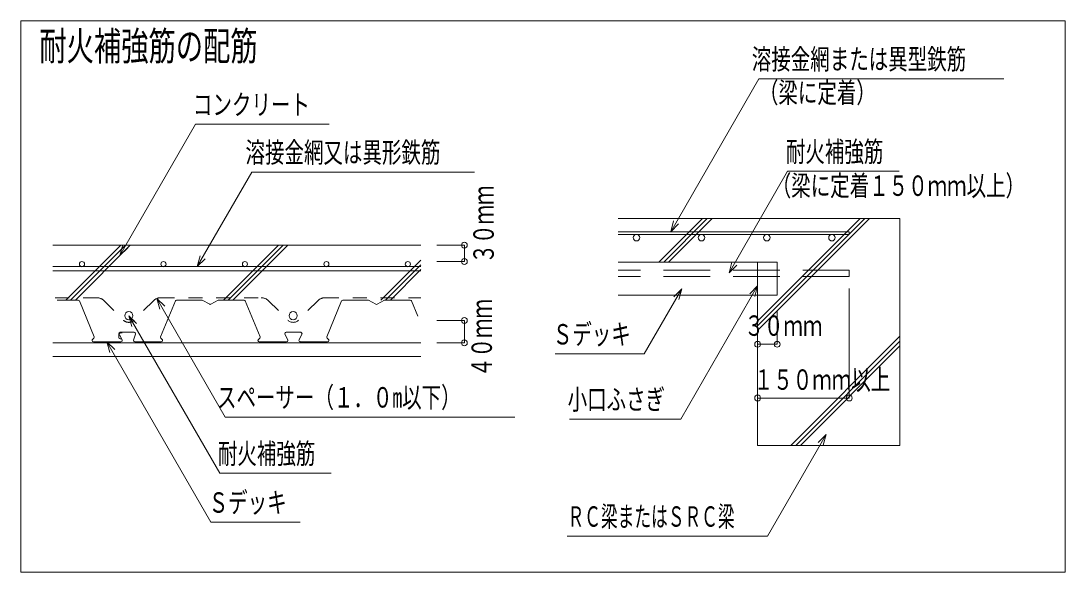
# Model space of a CAD drawing. Units: millimetres on the paper. Extents: x -350 to 3187, y -547 to 450.
# Drawn here: x 176.9 to 289.4, y -37.2 to 22.1 of the extents above; entities that cross this region are included whole.
import ezdxf
from ezdxf.enums import TextEntityAlignment as Align

# ---------------------------------------------------------------- set-up
doc = ezdxf.new("R2010")
doc.units = ezdxf.units.MM
doc.linetypes.add('USER1', pattern=[3, 1.5, -1.5])
doc.linetypes.add('USER2', pattern=[7.5, 5, -2.5])
doc.layers.add('0-2_M2-2-0', color=7, linetype='Continuous', lineweight=18)
doc.styles.add('ＭＳ ゴシック', font='')
doc.styles.get('ＭＳ ゴシック').set_extended_font_data('MS Gothic')

msp = doc.modelspace()

# ---------------------------------------------------------------- linework, layer by layer
at = {"layer": '0-2_M2-2-0'}
for p, q in [((176.923, 22.116), (289.429, 22.116)), ((176.923, 22.116), (176.923, -37.211)), ((289.429, 22.116), (289.429, -37.211)), ((256.438, 15.88), (246.938, -0.575)), ((256.438, 15.88), (282.838, 15.88)), ((195.754, 10.99), (187.59, -3.151)), ((195.754, 10.99), (210.154, 10.99)), ((201.798, 5.846), (195.92, -4.335)), ((201.798, 5.846), (225.798, 5.846)), ((259.536, 5.925), (253.225, -5.006)), ((259.536, 5.925), (271.536, 5.925)), ((271.635, 0.842), (241.29, 0.842)), ((250.368, 0.842), (245.673, -3.852)), ((250.877, 0.842), (246.182, -3.852)), ((251.386, 0.842), (246.691, -3.852)), ((256.3, -11.214), (268.356, 0.842)), ((267.847, 0.842), (256.3, -10.705)), ((267.338, 0.842), (256.3, -10.196)), ((271.635, -23.577), (271.635, 0.842)), ((266.176, -0.575), (241.29, -0.575)), ((180.38, -2.02), (220.014, -2.02)), ((187.692, -2.02), (181.772, -7.94)), ((188.201, -2.02), (182.281, -7.94)), ((188.71, -2.02), (182.79, -7.94)), ((204.662, -2.02), (198.742, -7.94)), ((205.171, -2.02), (199.252, -7.94)), ((199.761, -7.94), (205.681, -2.02)), ((221.747, -2.02), (224.705, -2.02)), ((224.705, -2.02), (224.705, -3.786)), ((180.38, -4.335), (220.014, -4.335)), ((215.713, -7.94), (220.014, -3.639)), ((216.222, -7.94), (220.014, -4.148)), ((221.747, -3.786), (224.705, -3.786)), ((258.406, -3.852), (241.29, -3.852)), ((256.3, -3.852), (256.3, -23.577)), ((180.38, -4.778), (220.014, -4.778)), ((216.731, -7.94), (220.014, -4.657)), ((266.176, -4.702), (266.176, -5.41)), ((244.074, -13.732), (248.117, -6.728)), ((248.022, -20.743), (256.3, -6.406)), ((198.944, -20.52), (191.575, -7.755)), ((180.842, -7.94), (183.102, -7.94)), ((183.235, -8.028), (184.829, -11.886)), ((193.564, -8.028), (191.969, -11.886)), ((193.696, -7.94), (196.401, -7.94)), ((196.468, -7.957), (197.265, -8.382)), ((197.4, -8.382), (198.196, -7.957)), ((198.264, -7.94), (200.968, -7.94)), ((201.101, -8.028), (202.695, -11.886)), ((211.477, -8.028), (209.882, -11.886)), ((211.609, -7.94), (214.314, -7.94)), ((214.381, -7.957), (215.178, -8.382)), ((215.313, -8.382), (216.109, -7.957)), ((216.177, -7.94), (218.881, -7.94)), ((219.014, -8.028), (219.683, -9.648)), ((198.34, -26.575), (188.548, -9.614)), ((224.705, -10.125), (221.747, -10.125)), ((224.705, -10.125), (224.705, -12.538)), ((258.406, -9.137), (258.406, -12.689)), ((184.789, -12.05), (184.652, -12.165)), ((187.477, -11.546), (187.477, -11.958)), ((187.543, -11.689), (187.834, -12.204)), ((187.621, -11.403), (189.131, -11.403)), ((187.621, -12.102), (187.758, -12.102)), ((187.667, -11.475), (187.852, -11.475)), ((189.268, -11.59), (189.061, -12.231)), ((192.01, -12.05), (192.146, -12.165)), ((202.655, -12.05), (202.518, -12.165)), ((205.378, -11.61), (205.677, -12.211)), ((205.507, -11.403), (207.071, -11.403)), ((207.199, -11.61), (206.901, -12.211)), ((209.922, -12.05), (210.059, -12.165)), ((271.635, -11.831), (259.89, -23.577)), ((271.635, -12.34), (260.399, -23.577)), ((220.014, -12.538), (180.38, -12.538)), ((184.745, -12.418), (187.709, -12.418)), ((197.397, -31.839), (186.184, -12.418)), ((189.197, -12.418), (192.054, -12.418)), ((202.611, -12.418), (205.548, -12.418)), ((207.029, -12.418), (209.967, -12.418)), ((224.705, -12.538), (221.747, -12.538)), ((256.3, -12.689), (258.406, -12.689)), ((271.635, -12.85), (260.908, -23.577)), ((180.38, -13.988), (220.014, -13.988)), ((244.074, -13.732), (234.474, -13.732)), ((198.944, -20.52), (230.144, -20.52)), ((248.022, -20.743), (236.022, -20.743)), ((257.362, -33.347), (263.683, -22.4)), ((271.635, -23.577), (256.3, -23.577)), ((198.34, -26.575), (210.34, -26.575)), ((197.397, -31.839), (206.997, -31.839)), ((257.362, -33.347), (235.762, -33.347)), ((176.923, -37.211), (289.429, -37.211))]:
    msp.add_line(p, q, dxfattribs=at)
at = {"layer": '0-2_M2-2-0', "linetype": 'USER2'}
for p, q in [((266.176, -4.702), (241.29, -4.702)), ((266.176, -5.41), (241.29, -5.41))]:
    msp.add_line(p, q, dxfattribs=at)
at = {"layer": '0-2_M2-2-0', "linetype": 'USER1'}
for p, q in [((185.121, -7.679), (180.38, -7.679)), ((191.975, -7.679), (202.831, -7.679)), ((209.685, -7.679), (220.014, -7.679)), ((185.897, -8.003), (187.966, -10.091)), ((191.199, -8.003), (189.13, -10.091)), ((203.607, -8.003), (205.676, -10.091)), ((208.909, -8.003), (206.84, -10.091))]:
    msp.add_line(p, q, dxfattribs=at)
at = {"layer": '0-2_M2-2-0'}
for points in [[(247.248, 0.584), (246.938, -0.575), (247.786, 0.274)], [(266.176, -0.575), (266.176, -0.857), (241.29, -0.857)], [(187.9, -1.992), (187.59, -3.151), (188.438, -2.303)], [(196.231, -3.176), (195.92, -4.335), (196.768, -3.487)], [(241.29, -7.395), (258.406, -7.395), (258.406, -3.852)], [(253.535, -3.847), (253.225, -5.006), (254.073, -4.158)], [(247.807, -7.887), (248.117, -6.728), (247.269, -7.576)], [(255.989, -7.565), (256.3, -6.406), (255.451, -7.254)], [(256.3, -18.473), (266.176, -18.473), (266.176, -6.704)], [(192.423, -8.604), (191.575, -7.755), (191.885, -8.914)], [(189.397, -10.463), (188.548, -9.614), (188.859, -10.773)], [(187.033, -13.267), (186.184, -12.418), (186.495, -13.577)], [(263.372, -23.559), (263.683, -22.4), (262.834, -23.249)]]:
    msp.add_lwpolyline(points, dxfattribs=at)
for centre, radius in [((243.242, -1.214), 0.353), ((250.264, -1.214), 0.353), ((257.287, -1.214), 0.353), ((264.309, -1.214), 0.353), ((224.705, -2.02), 0.315), ((183.507, -4.062), 0.276), ((192.284, -4.062), 0.276), ((201.062, -4.062), 0.276), ((209.84, -4.062), 0.276), ((218.617, -4.062), 0.276), ((224.705, -3.786), 0.315), ((188.548, -9.614), 0.441), ((206.258, -9.614), 0.441), ((224.705, -10.125), 0.315), ((224.705, -12.538), 0.315), ((256.3, -12.689), 0.315), ((258.406, -12.689), 0.315), ((256.3, -18.473), 0.315), ((266.176, -18.473), 0.315)]:
    msp.add_circle(centre, radius, dxfattribs=at)
at = {"layer": '0-2_M2-2-0', "linetype": 'USER1'}
for centre, radius, start, end in [((185.121, -8.786), 1.102, 45.25818, 90.25828), ((191.975, -8.786), 1.102, 90, 134.99974), ((202.831, -8.786), 1.102, 45.25818, 90.25828), ((209.685, -8.786), 1.102, 90, 134.99974), ((188.548, -9.504), 0.827, 225.25688, 315.25823), ((206.258, -9.504), 0.827, 225.2586, 315.25823)]:
    msp.add_arc(centre, radius, start, end, dxfattribs=at)
at = {"layer": '0-2_M2-2-0'}
for centre, start, end in [((183.102, -8.083), 22.45961, 90), ((193.696, -8.083), 90, 157.54039), ((196.401, -8.083), 61.92751, 90), ((197.332, -8.255), 241.92751, 298.07249), ((198.264, -8.083), 90, 118.07249), ((200.968, -8.083), 22.45961, 90), ((211.609, -8.083), 90, 157.54039), ((214.314, -8.083), 61.92751, 90), ((215.245, -8.255), 241.92751, 298.07249), ((216.177, -8.083), 90, 118.07249), ((218.881, -8.083), 22.45961, 90), ((184.745, -12.275), 130.07816, 180), ((184.745, -12.275), 180, 270), ((184.697, -11.94), 310.07816, 22.45961), ((187.621, -11.546), 90, 180), ((187.621, -11.958), 180, 270), ((187.667, -11.618), 90, 209.4572), ((187.709, -12.275), 270, 29.4572), ((189.197, -12.275), 162.07208, 270), ((189.131, -11.546), 342.07208, 90), ((192.102, -11.94), 157.54039, 229.92184), ((192.054, -12.275), 270, 0), ((192.054, -12.275), 0, 49.92184), ((202.611, -12.275), 130.07816, 180), ((202.611, -12.275), 180, 270), ((202.563, -11.94), 310.07816, 22.45961), ((205.507, -11.546), 90, 206.41249), ((205.548, -12.275), 270, 0), ((205.548, -12.275), 0, 26.41249), ((207.029, -12.275), 153.58751, 270), ((207.071, -11.546), 0, 90), ((207.071, -11.546), 333.58751, 0), ((210.015, -11.94), 157.54039, 229.92184), ((209.967, -12.275), 270, 0), ((209.967, -12.275), 0, 49.92184)]:
    msp.add_arc(centre, 0.143, start, end, dxfattribs=at)

# ---------------------------------------------------------------- texts
at = {"layer": '0-2_M2-2-0', "style": 'ＭＳ ゴシック'}
for s, height, width, p in [('耐火補強筋の配筋', 3.079, 0.7, (178.913, 16.947)), ('溶接金網または異型鉄筋', 2.199, 0.7, (255.67, 16.24)), ('（梁に定着）', 2.199, 0.7, (256.438, 12.64)), ('コンクリート', 2.199, 0.7, (195.466, 11.35)), ('溶接金網又は異形鉄筋', 2.199, 0.7, (201.126, 6.206)), ('耐火補強筋', 2.199, 0.7, (259.344, 6.285)), ('（梁に定着１５０ｍｍ以上）', 2.199, 0.7, (257.819, 2.621)), ('３０ｍｍ', 2.199, 0.7, (254.88, -12.442)), ('Ｓデッキ', 2.199, 0.7, (234.234, -13.372)), ('１５０ｍｍ以上', 2.199, 0.7, (255.885, -18.251)), ('スペーサー（１．０m以下）', 2.199, 0.7, (198.056, -20.16)), ('小口ふさぎ', 2.199, 0.7, (235.83, -20.383)), ('耐火補強筋', 2.199, 0.7, (198.148, -26.215)), ('Ｓデッキ', 2.199, 0.7, (197.157, -31.479)), ('ＲＣ梁またはＳＲＣ梁', 2.199, 0.6, (235.822, -32.987))]:
    msp.add_text(s, height=height, dxfattribs=dict(at, width=width)).set_placement(p, align=Align.BOTTOM_LEFT)
at = {"layer": '0-2_M2-2-0', "style": 'ＭＳ ゴシック', "width": 0.7}
for s, p in [('３０ｍｍ', (228.534, -3.998)), ('４０ｍｍ', (228.331, -16.214))]:
    msp.add_text(s, height=2.199, rotation=90, dxfattribs=at).set_placement(p, align=Align.BOTTOM_LEFT)

doc.saveas('drawing.dxf')
